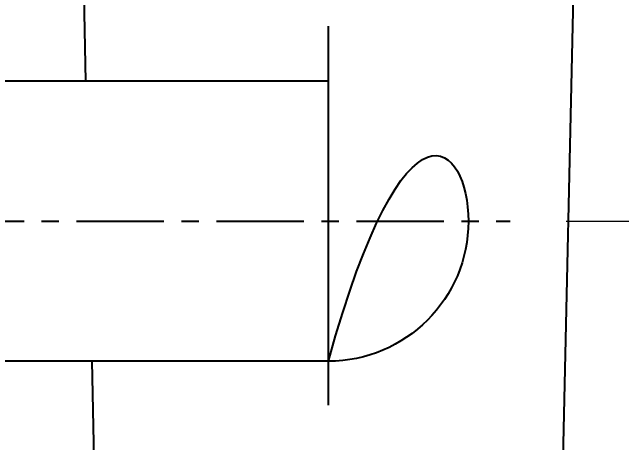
# Model space of a CAD drawing. Extents: x 16296660632 to 16296676729, y -37409619871 to -37409616801.
# Drawn here: x 16296675914.71 to 16296675958.27, y -37409617401.1 to -37409617370.33 of the extents above; entities that cross this region are included whole.
import ezdxf

# ---------------------------------------------------------------- set-up
doc = ezdxf.new("R2010")
doc.units = 0
doc.header["$LTSCALE"] = 10
doc.header["$MEASUREMENT"] = 0
doc.header["$PDMODE"] = 3
doc.header["$PDSIZE"] = -10
doc.linetypes.add('CENTER', pattern=[2, 1.25, -0.25, 0.25, -0.25])
doc.layers.get('0').update_dxf_attribs({"linetype": 'CONTINUOUS'})
doc.layers.get('DEFPOINTS').update_dxf_attribs({"linetype": 'CONTINUOUS'})
doc.layers.add('center', color=1, linetype='CENTER', lineweight=25)
doc.styles.add('Daelim Dimension', font='NanumGothic.ttf')
doc.dimstyles.new('DEFAULT', dxfattribs={"dimscale": 2, "dimtxt": 2, "dimasz": 2, "dimexe": 0, "dimexo": 2, "dimgap": 1, "dimtad": 1, "dimdec": 1, "dimzin": 9, "dimdsep": 46, "dimtxsty": 'Daelim Dimension', "dimcen": 0.5, "dimclrd": 252, "dimclre": 252, "dimclrt": 3, "dimadec": 1, "dimazin": 0, "dimtfac": 1, "dimtdec": 1, "dimtix": 1, "dimtmove": 0, "dimatfit": 3, "dimfxl": 1, "dimtolj": 1, "dimtzin": 1, "dimlwd": 9, "dimlwe": 9, "dimarcsym": 0})

# ---------------------------------------------------------------- blocks, each defined once
blk = doc.blocks.new('*D6')
at = {"color": 5, "lineweight": 9, "ltscale": 0.5, "transparency": 16777216}
for p, q in [((16296675954.30769, -37409617385.26638), (16296675975.48315, -37409617385.26638)), ((16296675975.48315, -37409617461.26638), (16296675975.48315, -37409617389.26638)), ((16296675951.80769, -37409617465.26638), (16296675975.48315, -37409617465.26638))]:
    blk.add_line(p, q, dxfattribs=at)
at = {"color": 5, "ltscale": 0.5, "transparency": 16777216}
for points in [[(16296675974.81648, -37409617389.26638), (16296675976.14981, -37409617389.26638), (16296675975.48315, -37409617385.26638)], [(16296675974.81648, -37409617461.26638), (16296675976.14981, -37409617461.26638), (16296675975.48315, -37409617465.26638)]]:
    blk.add_solid(points, dxfattribs=at)
at = {"layer": 'DEFPOINTS', "color": 0, "ltscale": 0.5, "transparency": 16777216}
for p in [(16296675950.30769, -37409617385.26638), (16296675975.48315, -37409617385.26638), (16296675947.80769, -37409617465.26638)]:
    blk.add_point(p, dxfattribs=at)
at = {"color": 7, "ltscale": 0.5, "transparency": 16777216, "insert": (16296675965.86226, -37409617425.26638), "char_height": 14, "attachment_point": 5, "rotation": 90, "style": 'Daelim Dimension'}
blk.add_mtext('\\A1;80', dxfattribs=at)
blk = doc.blocks.new('*D7')
at = {"color": 5, "lineweight": 9, "ltscale": 0.5, "transparency": 16777216}
for p, q in [((16296675955.80769, -37409617365.26638), (16296676001.16714, -37409617365.26638)), ((16296676001.16714, -37409617481.26638), (16296676001.16714, -37409617369.26638)), ((16296675953.33258, -37409617485.26638), (16296676001.16714, -37409617485.26638))]:
    blk.add_line(p, q, dxfattribs=at)
at = {"color": 5, "ltscale": 0.5, "transparency": 16777216}
for points in [[(16296676000.50047, -37409617369.26638), (16296676001.83381, -37409617369.26638), (16296676001.16714, -37409617365.26638)], [(16296676000.50047, -37409617481.26638), (16296676001.83381, -37409617481.26638), (16296676001.16714, -37409617485.26638)]]:
    blk.add_solid(points, dxfattribs=at)
at = {"layer": 'DEFPOINTS', "color": 0, "ltscale": 0.5, "transparency": 16777216}
for p in [(16296675951.80769, -37409617365.26638), (16296676001.16714, -37409617365.26638), (16296675949.33258, -37409617485.26638)]:
    blk.add_point(p, dxfattribs=at)
at = {"color": 7, "ltscale": 0.5, "transparency": 16777216, "insert": (16296675991.5763, -37409617425.26638), "char_height": 14, "attachment_point": 5, "rotation": 90, "style": 'Daelim Dimension'}
blk.add_mtext('\\A1;120', dxfattribs=at)

msp = doc.modelspace()

# ---------------------------------------------------------------- linework, layer by layer
at = {"ltscale": 0.5}
for p, q in [((16296675919.808, -37409617368.266), (16296675919.96, -37409617375.266)), ((16296675954.808, -37409617368.266), (16296675952.332, -37409617482.291)), ((16296675937.308, -37409617375.266), (16296675437.308, -37409617375.266)), ((16296675937.308, -37409617395.266), (16296675437.308, -37409617395.266)), ((16296675920.394, -37409617395.266), (16296675921.751, -37409617457.766))]:
    msp.add_line(p, q, dxfattribs=at)
msp.add_arc((16296675937.308, -37409617385.266), 10, 270, 90, dxfattribs=at)
at = {"layer": 'center', "ltscale": 0.5}
for p, q in [((16296675937.308, -37409617398.414), (16296675937.308, -37409617371.32)), ((16296675419.308, -37409617385.266), (16296675950.308, -37409617385.266))]:
    msp.add_line(p, q, dxfattribs=at)

# ---------------------------------------------------------------- dimensions: what is measured, and where the dimension line sits
at = {"color": 5, "ltscale": 0.5}
dim = msp.add_linear_dim(base=(16296676001.167, -37409617365.266), p1=(16296675949.333, -37409617485.266), p2=(16296675951.808, -37409617365.266), angle=90, dimstyle='DEFAULT', override={"dimtxt": 7, "dimclrd": 5, "dimclre": 5, "dimclrt": 7}, dxfattribs=at)
dim.commit()
dim.dimension.update_dxf_attribs({"geometry": '*D7', "text_midpoint": (16296676001.167, -37409617425.266), "dimtype": 160})
dim = msp.add_linear_dim(base=(16296675975.483, -37409617385.266), p1=(16296675947.808, -37409617465.266), p2=(16296675950.308, -37409617385.266), angle=90, dimstyle='DEFAULT', override={"dimtxt": 7, "dimclrd": 5, "dimclre": 5, "dimclrt": 7}, dxfattribs=at)
dim.commit()
dim.dimension.update_dxf_attribs({"geometry": '*D6', "text_midpoint": (16296675965.862, -37409617425.266)})

doc.saveas('drawing.dxf')
